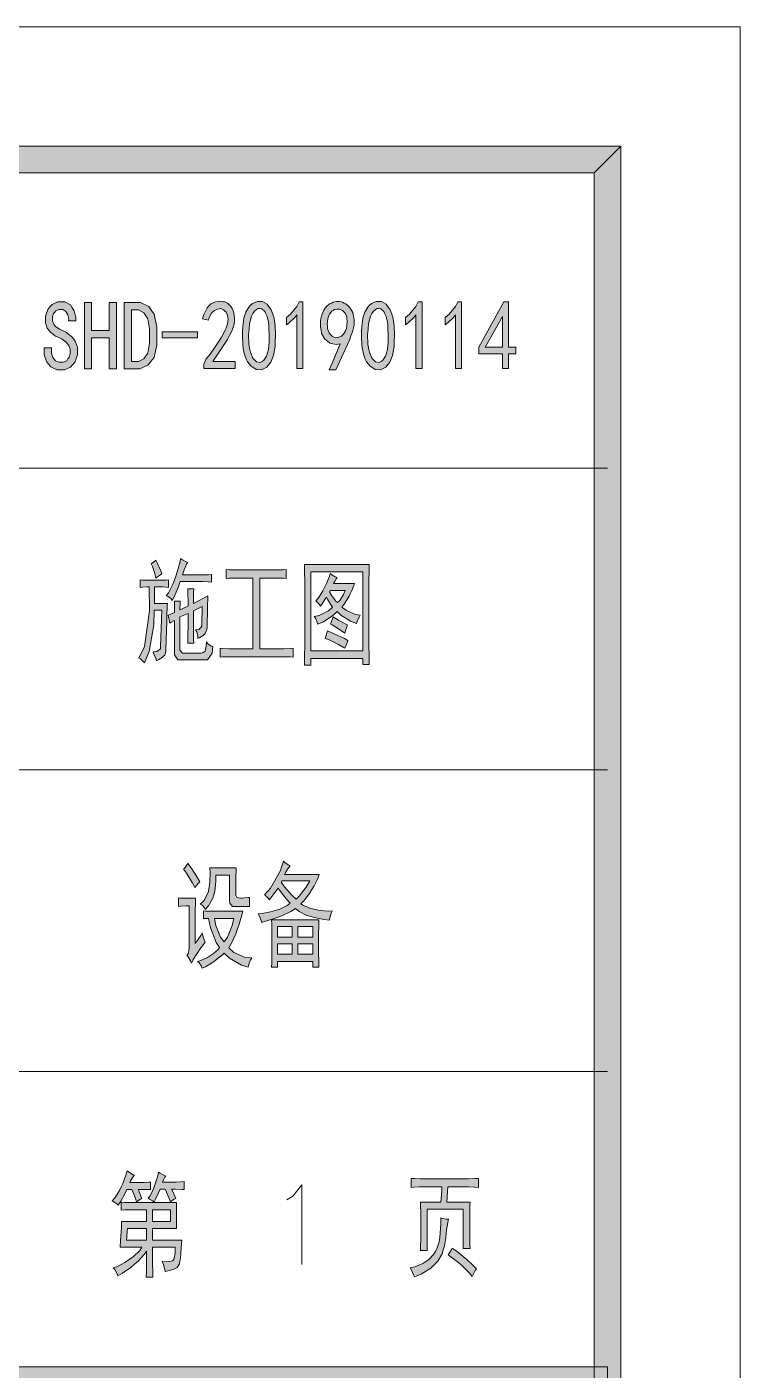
# Model space of a CAD drawing. Header units: millimetres. Extents: x 0 to 207, y 0 to 293.
# Drawn here: x 180.42 to 206.92, y 242.76 to 292.64 of the extents above; entities that cross this region are included whole.
import ezdxf

# ---------------------------------------------------------------- set-up
doc = ezdxf.new("R2010")
doc.units = ezdxf.units.MM

msp = doc.modelspace()

# ---------------------------------------------------------------- hatches: boundary and pattern name
h = msp.add_hatch(color=0)
h.dxf.hatch_style = 2
h.paths.add_polyline_path([(202.483861, 288.208861), (201.499611, 287.224611), (25.124833, 287.224611), (24.140583, 288.208861)])
h = msp.add_hatch(color=0)
h.dxf.hatch_style = 2
h.paths.add_polyline_path([(202.483861, 4.434417), (201.499611, 5.418667), (201.499611, 287.224611), (202.483861, 288.208861)])
h = msp.add_hatch(color=0)
h.dxf.hatch_style = 2
h.paths.add_polyline_path([(182.297917, 280.631194), (182.297917, 280.465389), (182.21325, 280.204333), (182.128583, 280.105556), (182.047444, 280.010306), (181.818139, 279.911528), (181.6735, 279.911528), (181.532389, 279.911528), (181.306611, 280.013833), (181.225472, 280.116139), (181.144333, 280.214917), (181.066722, 280.465389), (181.066722, 280.617083), (181.066722, 280.719389), (181.331306, 280.719389), (181.331306, 280.631194), (181.331306, 280.525361), (181.380694, 280.359556), (181.433611, 280.303111), (181.486528, 280.243139), (181.606472, 280.186694), (181.6735, 280.186694), (181.76875, 280.186694), (181.902806, 280.246667), (181.945139, 280.310167), (181.987472, 280.370139), (182.033333, 280.518306), (182.033333, 280.602972), (182.033333, 280.677056), (181.980417, 280.807583), (181.9275, 280.871083), (181.878111, 280.931056), (181.726417, 281.043944), (181.627639, 281.093333), (181.490056, 281.156833), (181.2925, 281.301472), (181.232528, 281.382611), (181.172556, 281.460222), (181.112583, 281.647194), (181.112583, 281.756556), (181.112583, 281.904722), (181.193722, 282.151667), (181.278389, 282.243389), (181.363056, 282.338639), (181.560611, 282.430361), (181.6735, 282.430361), (181.825194, 282.430361), (182.040389, 282.321), (182.107417, 282.208111), (182.174444, 282.095222), (182.237944, 281.855333), (182.237944, 281.724806), (181.973361, 281.724806), (181.980417, 281.805944), (181.945139, 281.950583), (181.906333, 282.014083), (181.864, 282.077583), (181.751111, 282.144611), (181.6735, 282.144611), (181.606472, 282.144611), (181.497111, 282.095222), (181.454778, 282.049361), (181.415972, 282.0035), (181.377167, 281.8765), (181.377167, 281.798889), (181.377167, 281.731861), (181.408917, 281.6225), (181.440667, 281.576639), (181.472417, 281.52725), (181.634694, 281.417889), (181.76875, 281.350861), (181.892222, 281.287361), (182.089778, 281.132139), (182.160333, 281.043944), (182.227361, 280.952222), (182.297917, 280.747611)])
h = msp.add_hatch(color=0)
h.dxf.hatch_style = 2
h.paths.add_polyline_path([(183.747833, 279.943278), (183.48325, 279.943278), (183.48325, 281.093333), (182.827083, 281.093333), (182.827083, 279.943278), (182.5625, 279.943278), (182.5625, 282.402139), (182.827083, 282.402139), (182.827083, 281.364972), (183.48325, 281.364972), (183.48325, 282.402139), (183.747833, 282.402139)])
h = msp.add_hatch(color=0)
h.paths.add_polyline_path([(185.254194, 281.163889), (185.254194, 280.832278), (185.144833, 280.363083), (185.031944, 280.221972), (184.919056, 280.080861), (184.615667, 279.943278), (184.425167, 279.943278), (184.033583, 279.943278), (184.033583, 282.402139), (184.425167, 282.402139), (184.640361, 282.402139), (184.954333, 282.2575), (185.053111, 282.116389), (185.155417, 281.97175), (185.254194, 281.4955)])
h.paths.add_polyline_path([(184.979028, 281.163889), (184.979028, 281.432), (184.908472, 281.805944), (184.841444, 281.911778), (184.770889, 282.021139), (184.566278, 282.1305), (184.425167, 282.1305), (184.301694, 282.1305), (184.301694, 280.214917), (184.425167, 280.214917), (184.566278, 280.214917), (184.770889, 280.32075), (184.841444, 280.423056), (184.908472, 280.528889), (184.979028, 280.899306)])
h = msp.add_hatch(color=0)
h.dxf.hatch_style = 2
h.paths.add_polyline_path([(186.993389, 280.013833), (187.000444, 280.123194), (187.081583, 280.317222), (187.155667, 280.401889), (187.22975, 280.490083), (187.42025, 280.758194), (187.536667, 280.941639), (187.649556, 281.125083), (187.80125, 281.410833), (187.833, 281.509611), (187.868278, 281.611917), (187.892972, 281.784778), (187.885917, 281.855333), (187.878861, 281.929417), (187.822417, 282.045833), (187.776556, 282.091694), (187.730694, 282.141083), (187.624861, 282.179889), (187.564889, 282.172833), (187.504917, 282.165778), (187.3885, 282.109333), (187.332056, 282.056417), (187.279139, 282.007028), (187.194472, 281.855333), (187.16625, 281.756556), (186.947528, 281.798889), (186.993389, 281.964694), (187.113333, 282.204583), (187.183889, 282.278667), (187.254444, 282.356278), (187.427306, 282.437417), (187.522556, 282.444472), (187.582528, 282.451528), (187.684833, 282.448), (187.730694, 282.437417), (187.776556, 282.426833), (187.871806, 282.377444), (187.921194, 282.338639), (187.970583, 282.299833), (188.051722, 282.179889), (188.083472, 282.09875), (188.111694, 282.021139), (188.136389, 281.830639), (188.129333, 281.71775), (188.11875, 281.608389), (188.030556, 281.340278), (187.949417, 281.185056), (187.868278, 281.033361), (187.557833, 280.546528), (187.328528, 280.214917), (188.157556, 280.214917), (188.157556, 279.957389), (186.993389, 279.957389)])
h = msp.add_hatch(color=0)
h.paths.add_polyline_path([(188.432722, 281.329694), (188.439778, 281.520194), (188.482111, 281.823583), (188.520917, 281.936472), (188.556194, 282.045833), (188.662028, 282.229278), (188.732583, 282.303361), (188.799611, 282.373917), (188.972472, 282.444472), (189.07125, 282.444472), (189.173556, 282.444472), (189.346417, 282.342167), (189.424028, 282.236333), (189.498111, 282.134028), (189.596889, 281.869444), (189.618056, 281.710694), (189.64275, 281.551944), (189.656861, 281.188583), (189.646278, 280.983972), (189.639222, 280.779361), (189.582778, 280.444222), (189.533389, 280.317222), (189.484, 280.186694), (189.335833, 280.006778), (189.237056, 279.957389), (189.141806, 279.904472), (188.94425, 279.915056), (188.849, 279.978556), (188.750222, 280.038528), (188.612639, 280.200806), (188.570306, 280.303111), (188.5315, 280.401889), (188.471528, 280.613556), (188.457417, 280.726444), (188.439778, 280.839333), (188.425667, 281.139194)])
h.paths.add_polyline_path([(188.676139, 281.417889), (188.6585, 281.220333), (188.669083, 280.867556), (188.697306, 280.712333), (188.725528, 280.557111), (188.820778, 280.338389), (188.887806, 280.271361), (188.954833, 280.207861), (189.088889, 280.183167), (189.159444, 280.221972), (189.226472, 280.260778), (189.328778, 280.419528), (189.360528, 280.539472), (189.392278, 280.659417), (189.424028, 280.916944), (189.424028, 281.058056), (189.424028, 281.195639), (189.413444, 281.453167), (189.406389, 281.569583), (189.395806, 281.682472), (189.346417, 281.890611), (189.300556, 281.985861), (189.258222, 282.077583), (189.145333, 282.176361), (189.07125, 282.179889), (189.000694, 282.183417), (188.873694, 282.091694), (188.81725, 281.999972), (188.764333, 281.904722), (188.69025, 281.615444)])
h = msp.add_hatch(color=0)
h.dxf.hatch_style = 2
h.paths.add_polyline_path([(190.447083, 281.943528), (190.373, 281.848278), (190.1825, 281.668361), (190.066083, 281.583694), (190.066083, 281.855333), (190.210722, 281.978806), (190.447083, 282.264556), (190.538806, 282.430361), (190.676389, 282.430361), (190.676389, 279.957389), (190.447083, 279.957389)])
h = msp.add_hatch(color=0)
h.paths.add_polyline_path([(191.646528, 279.911528), (191.77, 280.179639), (191.978139, 280.662944), (192.059278, 280.878139), (191.914639, 280.849917), (191.67475, 280.895778), (191.583028, 280.969861), (191.487778, 281.047472), (191.371361, 281.252083), (191.350194, 281.382611), (191.332556, 281.509611), (191.332556, 281.745972), (191.35725, 281.848278), (191.378417, 281.954111), (191.4525, 282.126972), (191.501889, 282.194), (191.551278, 282.261028), (191.667694, 282.359806), (191.73825, 282.388028), (191.805278, 282.41625), (191.92875, 282.444472), (191.985194, 282.444472), (192.038111, 282.444472), (192.151, 282.41625), (192.207444, 282.388028), (192.267417, 282.359806), (192.369722, 282.271611), (192.415583, 282.215167), (192.461444, 282.158722), (192.524944, 282.038778), (192.542583, 281.978806), (192.560222, 281.915306), (192.577861, 281.760083), (192.577861, 281.661306), (192.577861, 281.566056), (192.521417, 281.315583), (192.461444, 281.163889), (192.405, 281.012194), (192.122778, 280.387778), (191.897, 279.911528)])
h.paths.add_polyline_path([(191.583028, 281.523722), (191.590083, 281.432), (191.653583, 281.276778), (191.7065, 281.216806), (191.762944, 281.153306), (191.879361, 281.100389), (191.942861, 281.107444), (192.006361, 281.1145), (192.108667, 281.156833), (192.143944, 281.192111), (192.18275, 281.230917), (192.253306, 281.350861), (192.288583, 281.439056), (192.313278, 281.544889), (192.323861, 281.728333), (192.313278, 281.805944), (192.302694, 281.880028), (192.239194, 282.007028), (192.193333, 282.056417), (192.143944, 282.109333), (192.034583, 282.158722), (191.978139, 282.158722), (191.942861, 282.165778), (191.854667, 282.144611), (191.80175, 282.116389), (191.745306, 282.084639), (191.660639, 281.97175), (191.628889, 281.883556), (191.597139, 281.798889), (191.572444, 281.618972)])
h = msp.add_hatch(color=0)
h.paths.add_polyline_path([(192.853028, 281.329694), (192.860083, 281.520194), (192.902417, 281.823583), (192.941222, 281.936472), (192.9765, 282.045833), (193.082333, 282.229278), (193.152889, 282.303361), (193.223444, 282.373917), (193.392778, 282.444472), (193.491556, 282.444472), (193.593861, 282.444472), (193.77025, 282.342167), (193.844333, 282.236333), (193.918417, 282.134028), (194.017194, 281.869444), (194.038361, 281.710694), (194.063056, 281.551944), (194.077167, 281.188583), (194.066583, 280.983972), (194.059528, 280.779361), (194.003083, 280.444222), (193.953694, 280.317222), (193.904306, 280.186694), (193.756139, 280.006778), (193.660889, 279.957389), (193.562111, 279.904472), (193.364556, 279.915056), (193.269306, 279.978556), (193.170528, 280.038528), (193.032944, 280.200806), (192.990611, 280.303111), (192.951806, 280.401889), (192.895361, 280.613556), (192.877722, 280.726444), (192.860083, 280.839333), (192.8495, 281.139194)])
h.paths.add_polyline_path([(193.096444, 281.417889), (193.078806, 281.220333), (193.089389, 280.867556), (193.117611, 280.712333), (193.145833, 280.557111), (193.241083, 280.338389), (193.308111, 280.271361), (193.375139, 280.207861), (193.509194, 280.183167), (193.57975, 280.221972), (193.646778, 280.260778), (193.749083, 280.419528), (193.780833, 280.539472), (193.812583, 280.659417), (193.844333, 280.916944), (193.844333, 281.058056), (193.844333, 281.195639), (193.83375, 281.453167), (193.826694, 281.569583), (193.816111, 281.682472), (193.766722, 281.890611), (193.724389, 281.985861), (193.678528, 282.077583), (193.565639, 282.176361), (193.491556, 282.179889), (193.421, 282.183417), (193.294, 282.091694), (193.237556, 281.999972), (193.184639, 281.904722), (193.114083, 281.615444)])
h = msp.add_hatch(color=0)
h.dxf.hatch_style = 2
h.paths.add_polyline_path([(194.867389, 281.943528), (194.793306, 281.848278), (194.602806, 281.668361), (194.489917, 281.583694), (194.489917, 281.855333), (194.631028, 281.978806), (194.867389, 282.264556), (194.959111, 282.430361), (195.100222, 282.430361), (195.100222, 279.957389), (194.867389, 279.957389)])
h = msp.add_hatch(color=0)
h.dxf.hatch_style = 2
h.paths.add_polyline_path([(196.342, 281.943528), (196.267917, 281.848278), (196.077417, 281.668361), (195.961, 281.583694), (195.961, 281.855333), (196.105639, 281.978806), (196.342, 282.264556), (196.433722, 282.430361), (196.571306, 282.430361), (196.571306, 279.957389), (196.342, 279.957389)])
h = msp.add_hatch(color=0)
h.paths.add_polyline_path([(198.091778, 280.504194), (197.206306, 280.504194), (197.206306, 280.747611), (198.137639, 282.430361), (198.3105, 282.430361), (198.3105, 280.747611), (198.585667, 280.747611), (198.585667, 280.504194), (198.3105, 280.504194), (198.3105, 279.957389), (198.091778, 279.957389)])
h.paths.add_polyline_path([(198.091778, 280.747611), (198.091778, 281.883556), (197.446194, 280.747611)])
h = msp.add_hatch(color=0)
h.dxf.hatch_style = 2
h.paths.add_polyline_path([(186.7535, 281.093333), (185.441167, 281.093333), (185.441167, 281.322639), (186.7535, 281.322639)])
h = msp.add_hatch(color=0)
h.dxf.hatch_style = 2
h.paths.add_polyline_path([(186.397194, 272.757194), (186.361917, 272.714861), (186.263139, 272.482028), (186.199639, 272.291528), (186.852278, 272.291528), (186.954583, 272.291528), (187.169778, 272.298583), (187.282667, 272.309167), (187.282667, 272.026944), (187.169778, 272.034), (186.954583, 272.041056), (186.852278, 272.041056), (186.1185, 272.041056), (186.044417, 271.825861), (185.892722, 271.476611), (185.818639, 271.346083), (185.776306, 271.402528), (185.666944, 271.487194), (185.596389, 271.511889), (185.688111, 271.628306), (185.860972, 271.974028), (185.938583, 272.206861), (186.016194, 272.439694), (186.114972, 272.788944), (186.132611, 272.905361), (186.206694, 272.855972), (186.34075, 272.781889)])
h = msp.add_hatch(color=0)
h.dxf.hatch_style = 2
h.paths.add_polyline_path([(185.211861, 272.838333), (185.275361, 272.714861), (185.38825, 272.464389), (185.434111, 272.340917), (185.381194, 272.298583), (185.271833, 272.217444), (185.211861, 272.175111), (185.173056, 272.340917), (185.084861, 272.6055), (185.039, 272.704278), (185.084861, 272.739556), (185.173056, 272.806583)])
h = msp.add_hatch(color=0)
h.dxf.hatch_style = 2
h.paths.add_polyline_path([(189.5475, 272.474972), (189.688611, 272.474972), (189.942611, 272.482028), (190.059028, 272.489083), (190.059028, 272.157472), (189.942611, 272.168056), (189.688611, 272.175111), (189.5475, 272.175111), (189.07125, 272.175111), (189.07125, 269.550444), (189.826194, 269.550444), (189.96025, 269.550444), (190.203667, 269.561028), (190.316556, 269.568083), (190.316556, 269.236472), (190.203667, 269.243528), (189.967306, 269.250583), (189.840306, 269.250583), (188.037611, 269.250583), (187.910611, 269.250583), (187.688361, 269.243528), (187.596639, 269.236472), (187.596639, 269.568083), (187.695417, 269.561028), (187.921194, 269.550444), (188.048194, 269.550444), (188.81725, 269.550444), (188.81725, 272.175111), (188.351583, 272.175111), (188.199889, 272.175111), (187.938833, 272.168056), (187.829472, 272.157472), (187.829472, 272.489083), (187.938833, 272.482028), (188.199889, 272.474972), (188.351583, 272.474972)])
h = msp.add_hatch(color=0)
h.paths.add_polyline_path([(193.138778, 272.672528), (193.13525, 272.464389), (193.128194, 272.009306), (193.128194, 271.758833), (193.128194, 269.984361), (193.128194, 269.726833), (193.13525, 269.218833), (193.138778, 268.968361), (192.905944, 268.968361), (192.905944, 269.187083), (190.965667, 269.187083), (190.965667, 268.936611), (190.732833, 268.936611), (190.739889, 269.194139), (190.746944, 269.726833), (190.746944, 269.998472), (190.746944, 271.758833), (190.746944, 271.998722), (190.739889, 272.457333), (190.732833, 272.672528)])
h.paths.add_polyline_path([(192.905944, 269.469306), (192.905944, 272.407944), (190.965667, 272.407944), (190.965667, 269.469306)])
h = msp.add_hatch(color=0)
h.dxf.hatch_style = 2
h.paths.add_polyline_path([(185.688111, 271.825861), (185.614028, 271.832917), (185.462333, 271.8435), (185.38825, 271.8435), (185.166, 271.8435), (185.166, 271.229667), (185.64225, 271.229667), (185.638722, 271.127361), (185.624611, 270.79575), (185.621083, 270.562917), (185.585806, 269.532806), (185.585806, 269.444611), (185.539944, 269.310556), (185.490556, 269.268222), (185.444694, 269.225889), (185.317694, 269.14475), (185.236556, 269.102417), (185.218917, 269.162389), (185.155417, 269.328194), (185.109556, 269.434028), (185.247139, 269.451667), (185.38825, 269.550444), (185.38825, 269.635111), (185.434111, 270.979194), (185.155417, 270.979194), (185.137778, 270.432389), (184.957861, 269.451667), (184.795583, 269.021278), (184.746194, 269.077722), (184.643889, 269.169444), (184.583917, 269.201194), (184.788528, 269.635111), (184.979028, 270.9545), (184.968444, 271.8435), (184.876722, 271.8435), (184.707389, 271.832917), (184.633306, 271.825861), (184.633306, 272.108083), (184.725028, 272.101028), (184.986083, 272.090444), (185.155417, 272.090444), (185.328278, 272.090444), (185.596389, 272.101028), (185.688111, 272.108083)])
h = msp.add_hatch(color=0)
h.paths.add_polyline_path([(191.942861, 272.19275), (191.907583, 272.139833), (191.844083, 272.034), (191.815861, 271.974028), (192.591972, 271.974028), (192.570806, 271.899944), (192.493194, 271.7165), (192.443806, 271.610667), (192.390889, 271.501306), (192.228611, 271.243778), (192.115722, 271.095611), (192.292111, 270.972139), (192.634306, 270.820444), (192.803639, 270.79575), (192.761306, 270.721667), (192.69075, 270.562917), (192.662528, 270.481778), (192.447333, 270.5735), (192.0875, 270.79575), (191.942861, 270.929806), (191.773528, 270.771056), (191.413694, 270.538222), (191.223194, 270.464139), (191.205556, 270.538222), (191.142056, 270.679333), (191.092667, 270.746361), (191.279639, 270.788694), (191.621833, 270.961556), (191.780583, 271.095611), (191.699444, 271.204972), (191.583028, 271.384889), (191.54775, 271.458972), (191.494833, 271.377833), (191.385472, 271.212028), (191.3255, 271.127361), (191.286694, 271.194389), (191.1985, 271.293167), (191.152639, 271.328444), (191.251417, 271.444861), (191.42075, 271.705917), (191.487778, 271.850556), (191.558333, 271.995194), (191.657111, 272.242139), (191.685333, 272.340917), (191.745306, 272.298583), (191.872306, 272.2245)])
h.paths.add_polyline_path([(191.664167, 271.660056), (191.752361, 271.518944), (191.900528, 271.317861), (191.964028, 271.261417), (192.041639, 271.346083), (192.179222, 271.568333), (192.24625, 271.709444), (191.685333, 271.709444)])
h = msp.add_hatch(color=0)
h.dxf.hatch_style = 2
h.paths.add_polyline_path([(185.910361, 270.894528), (185.910361, 270.98625), (185.903306, 271.194389), (185.899778, 271.310806), (186.1185, 271.310806), (186.114972, 271.204972), (186.107917, 271.046222), (186.107917, 270.996833), (186.411306, 271.127361), (186.411306, 271.286111), (186.40425, 271.610667), (186.397194, 271.776472), (186.619444, 271.776472), (186.612389, 271.628306), (186.608861, 271.353139), (186.608861, 271.229667), (187.141556, 271.511889), (187.138028, 271.384889), (187.130972, 271.169694), (187.130972, 271.077972), (187.120389, 270.347722), (187.106278, 270.266583), (187.053361, 270.136056), (187.014556, 270.090194), (186.972222, 270.044333), (186.852278, 269.966722), (186.771139, 269.931444), (186.771139, 270.016111), (186.728806, 270.174861), (186.69, 270.248944), (186.809944, 270.266583), (186.926361, 270.372417), (186.922833, 270.464139), (186.933417, 271.11325), (186.608861, 270.961556), (186.608861, 270.513528), (186.612389, 269.90675), (186.619444, 269.751528), (186.397194, 269.751528), (186.40425, 269.949083), (186.411306, 270.506472), (186.411306, 270.862778), (186.107917, 270.728722), (186.107917, 269.599833), (186.107917, 269.494), (186.206694, 269.384639), (186.305472, 269.384639), (186.841694, 269.384639), (186.891083, 269.384639), (186.97575, 269.409333), (187.0075, 269.434028), (187.03925, 269.458722), (187.085111, 269.642167), (187.095694, 269.800917), (187.148611, 269.726833), (187.265028, 269.642167), (187.328528, 269.635111), (187.300306, 269.384639), (187.130972, 269.137694), (186.989861, 269.137694), (186.143194, 269.137694), (186.026778, 269.137694), (185.910361, 269.317611), (185.910361, 269.501056), (185.910361, 270.598194), (185.868028, 270.580556), (185.783361, 270.531167), (185.7375, 270.495889), (185.666944, 270.79575)])
h = msp.add_hatch(color=0)
h.dxf.hatch_style = 2
h.paths.add_polyline_path([(191.80175, 270.728722), (191.999306, 270.612306), (192.267417, 270.464139), (192.337972, 270.432389), (192.30975, 270.365361), (192.256833, 270.213667), (192.232139, 270.132528), (192.034583, 270.266583), (191.766472, 270.432389), (191.699444, 270.464139), (191.727667, 270.524111), (191.780583, 270.654639)])
h = msp.add_hatch(color=0)
h.dxf.hatch_style = 2
h.paths.add_polyline_path([(191.583028, 270.213667), (191.837028, 270.107833), (192.221556, 269.924389), (192.348556, 269.850306), (192.320333, 269.783278), (192.263889, 269.642167), (192.232139, 269.568083), (191.995778, 269.709194), (191.628889, 269.892639), (191.501889, 269.931444), (191.523056, 269.998472), (191.565389, 270.139583)])
h = msp.add_hatch(color=0)
h.dxf.hatch_style = 2
h.paths.add_polyline_path([(186.397194, 261.577667), (186.488917, 261.468306), (186.714694, 261.129639), (186.84875, 260.896806), (186.802889, 260.854472), (186.711167, 260.745111), (186.665306, 260.678083), (186.566528, 260.872111), (186.354861, 261.210778), (186.2455, 261.358944), (186.280778, 261.394222), (186.354861, 261.500056)])
h = msp.add_hatch(color=0)
h.dxf.hatch_style = 2
h.paths.add_polyline_path([(188.164611, 259.983111), (188.065833, 259.983111), (187.96, 260.099528), (187.952944, 260.215944), (187.952944, 261.14375), (187.441417, 261.14375), (187.441417, 260.910917), (187.406139, 260.547556), (187.367333, 260.4135), (187.328528, 260.282972), (187.169778, 260.007806), (187.046306, 259.866694), (187.025139, 259.923139), (186.929889, 260.025444), (186.862861, 260.06425), (187.0075, 260.205361), (187.173306, 260.529917), (187.190944, 260.713361), (187.212111, 260.896806), (187.226222, 261.246056), (187.222694, 261.411861), (188.196361, 261.411861), (188.192833, 261.309556), (188.185778, 261.062611), (188.185778, 260.910917), (188.185778, 260.462889), (188.185778, 260.395861), (188.217528, 260.31825), (188.249278, 260.307667), (188.281028, 260.293556), (188.37275, 260.2865), (188.429194, 260.290028), (188.489167, 260.293556), (188.623222, 260.307667), (188.697306, 260.314722), (188.686722, 260.230056), (188.686722, 260.06425), (188.697306, 259.983111)])
h = msp.add_hatch(color=0)
h.paths.add_polyline_path([(189.138278, 259.383389), (189.127694, 259.461), (189.064194, 259.616222), (189.011278, 259.700889), (189.155917, 259.715), (189.473417, 259.782028), (189.646278, 259.831417), (189.815611, 259.884333), (190.094306, 260.014861), (190.196611, 260.099528), (190.062556, 260.25475), (189.843833, 260.536972), (189.755639, 260.663972), (189.685083, 260.565194), (189.522806, 260.346472), (189.431083, 260.230056), (189.378167, 260.297083), (189.286444, 260.388806), (189.244111, 260.4135), (189.469889, 260.663972), (189.826194, 261.284861), (189.953194, 261.658806), (190.009639, 261.609417), (190.133111, 261.528278), (190.196611, 261.493), (190.104889, 261.358944), (190.08725, 261.33425), (190.027278, 261.235472), (189.988472, 261.161389), (191.279639, 261.161389), (191.226722, 261.020278), (191.089139, 260.741583), (191.004472, 260.604), (190.919806, 260.466417), (190.718722, 260.205361), (190.602306, 260.081889), (190.697556, 260.014861), (190.965667, 259.909028), (191.145583, 259.866694), (191.321972, 259.824361), (191.632417, 259.799667), (191.766472, 259.817306), (191.731194, 259.732639), (191.678278, 259.559778), (191.660639, 259.468056), (191.4525, 259.499806), (191.10325, 259.570361), (190.965667, 259.609167), (190.824556, 259.644444), (190.538806, 259.792611), (190.394167, 259.898444), (190.231889, 259.792611), (189.893222, 259.626806), (189.713306, 259.566833), (189.536917, 259.510389), (189.251167, 259.418667)])
h.paths.add_polyline_path([(189.872056, 260.879167), (189.995528, 260.713361), (190.267167, 260.395861), (190.418861, 260.247694), (190.538806, 260.357056), (190.796333, 260.695722), (190.930389, 260.928556), (189.907333, 260.928556)])
h = msp.add_hatch(color=0)
h.dxf.hatch_style = 2
h.paths.add_polyline_path([(186.686472, 260.282972), (186.682944, 260.131278), (186.675889, 259.799667), (186.675889, 259.616222), (186.675889, 258.60375), (186.749972, 258.702528), (186.8805, 258.903611), (186.929889, 259.002389), (186.947528, 258.92125), (187.0075, 258.744861), (187.046306, 258.653139), (186.972222, 258.554361), (186.831111, 258.363861), (186.767611, 258.272139), (186.704111, 258.180417), (186.587694, 257.982861), (186.534778, 257.8735), (186.495972, 257.965222), (186.407778, 258.106333), (186.361917, 258.155722), (186.407778, 258.22275), (186.453639, 258.41325), (186.453639, 258.536722), (186.453639, 259.997222), (186.333694, 259.997222), (186.129083, 259.990167), (186.047944, 259.983111), (186.047944, 260.297083), (186.122028, 260.290028), (186.280778, 260.282972), (186.361917, 260.282972)])
h = msp.add_hatch(color=0)
h.paths.add_polyline_path([(186.979278, 259.817306), (187.071, 259.806722), (187.279139, 259.799667), (187.395556, 259.799667), (188.443306, 259.799667), (188.408028, 259.6515), (188.312778, 259.323417), (188.249278, 259.1435), (188.189306, 258.967111), (188.0235, 258.610806), (187.917667, 258.437944), (188.104639, 258.265083), (188.535028, 258.081639), (188.778444, 258.074583), (188.732583, 257.996972), (188.662028, 257.824111), (188.640861, 257.725333), (188.390389, 257.799417), (187.942361, 258.056944), (187.744806, 258.240389), (187.670722, 258.173361), (187.487278, 258.028722), (187.384972, 257.947583), (187.279139, 257.869972), (187.053361, 257.739444), (186.929889, 257.690056), (186.908722, 257.757083), (186.820528, 257.880556), (186.757028, 257.940528), (186.884028, 257.972278), (187.127444, 258.081639), (187.240333, 258.155722), (187.353222, 258.229806), (187.522556, 258.3815), (187.582528, 258.455583), (187.455528, 258.646083), (187.243861, 259.185833), (187.162722, 259.535083), (186.979278, 259.535083)])
h.paths.add_polyline_path([(187.755389, 258.670778), (187.871806, 258.836583), (188.051722, 259.266972), (188.115222, 259.535083), (187.395556, 259.535083), (187.437889, 259.277556), (187.617806, 258.843639)])
h = msp.add_hatch(color=0)
h.paths.add_polyline_path([(191.265528, 259.485694), (191.262, 259.334), (191.254944, 258.896556), (191.254944, 258.60375), (191.254944, 258.321528), (191.262, 257.880556), (191.265528, 257.725333), (191.046806, 257.725333), (191.046806, 257.940528), (189.730944, 257.940528), (189.730944, 257.725333), (189.512222, 257.725333), (189.51575, 257.880556), (189.522806, 258.321528), (189.522806, 258.60375), (189.522806, 258.896556), (189.51575, 259.334), (189.512222, 259.485694)])
h.paths.add_polyline_path([(191.046806, 258.836583), (191.046806, 259.235222), (190.489417, 259.235222), (190.489417, 258.836583)])
h.paths.add_polyline_path([(190.27775, 258.836583), (190.27775, 259.235222), (189.730944, 259.235222), (189.730944, 258.836583)])
h.paths.add_polyline_path([(191.046806, 258.205111), (191.046806, 258.586111), (190.489417, 258.586111), (190.489417, 258.205111)])
h.paths.add_polyline_path([(190.27775, 258.205111), (190.27775, 258.586111), (189.730944, 258.586111), (189.730944, 258.205111)])
h = msp.add_hatch(color=0)
h.dxf.hatch_style = 2
h.paths.add_polyline_path([(184.425167, 249.995972), (184.361667, 249.921889), (184.269944, 249.787833), (184.241722, 249.731389), (184.636833, 249.731389), (184.756778, 249.731389), (184.950806, 249.738444), (185.017833, 249.7455), (185.017833, 249.463278), (184.555694, 249.463278), (184.590972, 249.389194), (184.658, 249.223389), (184.693278, 249.131667), (184.640361, 249.106972), (184.541583, 249.050528), (184.495722, 249.01525), (184.460444, 249.131667), (184.375778, 249.357444), (184.322861, 249.463278), (184.135889, 249.463278), (184.072389, 249.33275), (183.910111, 249.039944), (183.811333, 248.884722), (183.758417, 248.934111), (183.649056, 249.01525), (183.589083, 249.050528), (183.694917, 249.174), (183.86425, 249.431528), (183.92775, 249.565583), (183.99125, 249.696111), (184.100611, 249.995972), (184.146472, 250.161778), (184.234667, 250.09475), (184.375778, 250.013611)])
h = msp.add_hatch(color=0)
h.dxf.hatch_style = 2
h.paths.add_polyline_path([(185.148361, 249.01525), (185.088389, 249.050528), (184.979028, 249.114028), (184.926111, 249.149306), (184.986083, 249.223389), (185.095444, 249.435056), (185.148361, 249.572639), (185.201278, 249.710222), (185.282417, 249.978333), (185.310639, 250.112389), (185.374139, 250.070056), (185.508194, 249.995972), (185.57875, 249.964222), (185.547, 249.928944), (185.490556, 249.823111), (185.462333, 249.7455), (185.913889, 249.7455), (185.956222, 249.7455), (186.129083, 249.756083), (186.263139, 249.763139), (186.263139, 249.463278), (186.174944, 249.473861), (185.942111, 249.480917), (185.797472, 249.480917), (185.839806, 249.399778), (185.920944, 249.223389), (185.95975, 249.131667), (185.89625, 249.106972), (185.793944, 249.050528), (185.751611, 249.01525), (185.712806, 249.131667), (185.614028, 249.3645), (185.554056, 249.480917), (185.367083, 249.480917), (185.314167, 249.346861), (185.204806, 249.114028)])
h = msp.add_hatch(color=0)
h.dxf.hatch_style = 2
h.paths.add_polyline_path([(196.737111, 249.861917), (196.828833, 249.861917), (197.061667, 249.8725), (197.202778, 249.879556), (197.202778, 249.547944), (197.061667, 249.555), (196.828833, 249.565583), (196.737111, 249.565583), (196.063306, 249.565583), (196.017444, 249.001139), (196.888806, 249.001139), (196.88175, 248.874139), (196.878222, 248.627194), (196.878222, 248.500194), (196.878222, 247.819333), (196.878222, 247.688806), (196.88175, 247.413639), (196.888806, 247.272528), (196.631278, 247.272528), (196.631278, 248.733028), (195.29425, 248.733028), (195.29425, 247.2055), (195.04025, 247.2055), (195.047306, 247.357194), (195.050833, 247.639417), (195.050833, 247.769944), (195.050833, 248.468444), (195.050833, 248.609556), (195.047306, 248.874139), (195.04025, 249.001139), (195.795194, 249.001139), (195.805778, 249.131667), (195.830472, 249.413889), (195.841056, 249.565583), (195.121389, 249.565583), (195.012028, 249.565583), (194.800361, 249.555), (194.701583, 249.547944), (194.701583, 249.879556), (194.832111, 249.8725), (195.04025, 249.861917), (195.121389, 249.861917)])
h = msp.add_hatch(color=0)
h.paths.add_polyline_path([(185.554056, 246.425861), (185.547, 246.499944), (185.497611, 246.683389), (185.448222, 246.79275), (185.599917, 246.782167), (185.793944, 246.803333), (185.839806, 246.831556), (185.882139, 246.863306), (185.924472, 247.106722), (185.924472, 247.321917), (185.088389, 247.321917), (185.088389, 246.775111), (185.088389, 246.701028), (185.095444, 246.418806), (185.1025, 246.210667), (184.855556, 246.210667), (184.862611, 246.425861), (184.869667, 246.708083), (184.869667, 246.775111), (184.869667, 247.17375), (184.781472, 247.050278), (184.559222, 246.806861), (184.421639, 246.690444), (184.284056, 246.574028), (183.973611, 246.358833), (183.80075, 246.260056), (183.776056, 246.341194), (183.687861, 246.492889), (183.624361, 246.559917), (183.758417, 246.598722), (184.05475, 246.753944), (184.217028, 246.866833), (184.379306, 246.979722), (184.619194, 247.2055), (184.693278, 247.321917), (183.881889, 247.321917), (183.903056, 247.572389), (183.931278, 248.052167), (183.938333, 248.285), (184.869667, 248.285), (184.869667, 248.718917), (184.393417, 248.718917), (184.287583, 248.718917), (184.05475, 248.708333), (183.92775, 248.701278), (183.92775, 249.001139), (184.05475, 248.990556), (184.252306, 248.9835), (184.322861, 248.9835), (185.984444, 248.9835), (185.977389, 248.831806), (185.973861, 248.577806), (185.973861, 248.468444), (185.973861, 248.359083), (185.977389, 248.136833), (185.984444, 248.020417), (185.088389, 248.020417), (185.088389, 247.5865), (186.171417, 247.5865), (186.153778, 247.297222), (186.122028, 246.909167), (186.107917, 246.806861), (186.090278, 246.708083), (186.002083, 246.5705), (185.924472, 246.535222), (185.850389, 246.496417), (185.663417, 246.4435)])
h.paths.add_polyline_path([(184.869667, 247.5865), (184.869667, 248.020417), (184.160583, 248.020417), (184.146472, 247.921639), (184.128833, 247.702917), (184.125306, 247.5865)])
h.paths.add_polyline_path([(185.751611, 248.285), (185.751611, 248.718917), (185.088389, 248.718917), (185.088389, 248.285)])
h = msp.add_hatch(color=0)
h.dxf.hatch_style = 2
h.paths.add_polyline_path([(196.088, 248.369667), (196.05625, 248.242667), (196.013917, 247.971028), (195.999806, 247.819333), (195.985694, 247.671167), (195.92925, 247.374833), (195.890444, 247.230194), (195.848111, 247.085556), (195.682306, 246.810389), (195.558833, 246.683389), (195.431833, 246.552861), (195.064944, 246.327083), (194.818, 246.228306), (194.789778, 246.302389), (194.708639, 246.468194), (194.655722, 246.559917), (194.835639, 246.598722), (195.128444, 246.715139), (195.237806, 246.79275), (195.347167, 246.866833), (195.523556, 247.050278), (195.587056, 247.156111), (195.650556, 247.265472), (195.735222, 247.530056), (195.756389, 247.688806), (195.774028, 247.844028), (195.795194, 248.210917), (195.795194, 248.419056), (195.858694, 248.394361), (196.003333, 248.369667)])
h = msp.add_hatch(color=0)
h.dxf.hatch_style = 2
h.paths.add_polyline_path([(196.225583, 247.290167), (196.331417, 247.216083), (196.539556, 247.053806), (196.645389, 246.965611), (196.747694, 246.877417), (196.987583, 246.658694), (197.121639, 246.524639), (197.079306, 246.457611), (196.998167, 246.3165), (196.959361, 246.242417), (196.853528, 246.369417), (196.655972, 246.574028), (196.56425, 246.658694), (196.469, 246.739833), (196.225583, 246.933861), (196.073889, 247.039694), (196.126806, 247.113778), (196.200889, 247.240778)])
h = msp.add_hatch(color=0)
h.dxf.hatch_style = 2
h.paths.add_polyline_path([(201.9935, 242.883972), (201.9935, 242.390083), (25.124833, 242.390083), (25.124833, 242.883972)])

# ---------------------------------------------------------------- linework, layer by layer
at = {"color": 0, "lineweight": 0}
for points in [[(0, 0), (206.918278, 0), (206.918278, 292.643278), (0, 292.643278)], [(202.483861, 288.208861), (201.499611, 287.224611), (25.124833, 287.224611), (24.140583, 288.208861)], [(202.483861, 4.434417), (201.499611, 5.418667), (201.499611, 287.224611), (202.483861, 288.208861)], [(182.297917, 280.631194), (182.297917, 280.465389), (182.21325, 280.204333), (182.128583, 280.105556), (182.047444, 280.010306), (181.818139, 279.911528), (181.6735, 279.911528), (181.532389, 279.911528), (181.306611, 280.013833), (181.225472, 280.116139), (181.144333, 280.214917), (181.066722, 280.465389), (181.066722, 280.617083), (181.066722, 280.719389), (181.331306, 280.719389), (181.331306, 280.631194), (181.331306, 280.525361), (181.380694, 280.359556), (181.433611, 280.303111), (181.486528, 280.243139), (181.606472, 280.186694), (181.6735, 280.186694), (181.76875, 280.186694), (181.902806, 280.246667), (181.945139, 280.310167), (181.987472, 280.370139), (182.033333, 280.518306), (182.033333, 280.602972), (182.033333, 280.677056), (181.980417, 280.807583), (181.9275, 280.871083), (181.878111, 280.931056), (181.726417, 281.043944), (181.627639, 281.093333), (181.490056, 281.156833), (181.2925, 281.301472), (181.232528, 281.382611), (181.172556, 281.460222), (181.112583, 281.647194), (181.112583, 281.756556), (181.112583, 281.904722), (181.193722, 282.151667), (181.278389, 282.243389), (181.363056, 282.338639), (181.560611, 282.430361), (181.6735, 282.430361), (181.825194, 282.430361), (182.040389, 282.321), (182.107417, 282.208111), (182.174444, 282.095222), (182.237944, 281.855333), (182.237944, 281.724806), (181.973361, 281.724806), (181.980417, 281.805944), (181.945139, 281.950583), (181.906333, 282.014083), (181.864, 282.077583), (181.751111, 282.144611), (181.6735, 282.144611), (181.606472, 282.144611), (181.497111, 282.095222), (181.454778, 282.049361), (181.415972, 282.0035), (181.377167, 281.8765), (181.377167, 281.798889), (181.377167, 281.731861), (181.408917, 281.6225), (181.440667, 281.576639), (181.472417, 281.52725), (181.634694, 281.417889), (181.76875, 281.350861), (181.892222, 281.287361), (182.089778, 281.132139), (182.160333, 281.043944), (182.227361, 280.952222), (182.297917, 280.747611)], [(183.747833, 279.943278), (183.48325, 279.943278), (183.48325, 281.093333), (182.827083, 281.093333), (182.827083, 279.943278), (182.5625, 279.943278), (182.5625, 282.402139), (182.827083, 282.402139), (182.827083, 281.364972), (183.48325, 281.364972), (183.48325, 282.402139), (183.747833, 282.402139)], [(185.254194, 281.163889), (185.254194, 280.832278), (185.144833, 280.363083), (185.031944, 280.221972), (184.919056, 280.080861), (184.615667, 279.943278), (184.425167, 279.943278), (184.033583, 279.943278), (184.033583, 282.402139), (184.425167, 282.402139), (184.640361, 282.402139), (184.954333, 282.2575), (185.053111, 282.116389), (185.155417, 281.97175), (185.254194, 281.4955)], [(186.993389, 280.013833), (187.000444, 280.123194), (187.081583, 280.317222), (187.155667, 280.401889), (187.22975, 280.490083), (187.42025, 280.758194), (187.536667, 280.941639), (187.649556, 281.125083), (187.80125, 281.410833), (187.833, 281.509611), (187.868278, 281.611917), (187.892972, 281.784778), (187.885917, 281.855333), (187.878861, 281.929417), (187.822417, 282.045833), (187.776556, 282.091694), (187.730694, 282.141083), (187.624861, 282.179889), (187.564889, 282.172833), (187.504917, 282.165778), (187.3885, 282.109333), (187.332056, 282.056417), (187.279139, 282.007028), (187.194472, 281.855333), (187.16625, 281.756556), (186.947528, 281.798889), (186.993389, 281.964694), (187.113333, 282.204583), (187.183889, 282.278667), (187.254444, 282.356278), (187.427306, 282.437417), (187.522556, 282.444472), (187.582528, 282.451528), (187.684833, 282.448), (187.730694, 282.437417), (187.776556, 282.426833), (187.871806, 282.377444), (187.921194, 282.338639), (187.970583, 282.299833), (188.051722, 282.179889), (188.083472, 282.09875), (188.111694, 282.021139), (188.136389, 281.830639), (188.129333, 281.71775), (188.11875, 281.608389), (188.030556, 281.340278), (187.949417, 281.185056), (187.868278, 281.033361), (187.557833, 280.546528), (187.328528, 280.214917), (188.157556, 280.214917), (188.157556, 279.957389), (186.993389, 279.957389)], [(188.432722, 281.329694), (188.439778, 281.520194), (188.482111, 281.823583), (188.520917, 281.936472), (188.556194, 282.045833), (188.662028, 282.229278), (188.732583, 282.303361), (188.799611, 282.373917), (188.972472, 282.444472), (189.07125, 282.444472), (189.173556, 282.444472), (189.346417, 282.342167), (189.424028, 282.236333), (189.498111, 282.134028), (189.596889, 281.869444), (189.618056, 281.710694), (189.64275, 281.551944), (189.656861, 281.188583), (189.646278, 280.983972), (189.639222, 280.779361), (189.582778, 280.444222), (189.533389, 280.317222), (189.484, 280.186694), (189.335833, 280.006778), (189.237056, 279.957389), (189.141806, 279.904472), (188.94425, 279.915056), (188.849, 279.978556), (188.750222, 280.038528), (188.612639, 280.200806), (188.570306, 280.303111), (188.5315, 280.401889), (188.471528, 280.613556), (188.457417, 280.726444), (188.439778, 280.839333), (188.425667, 281.139194)], [(190.447083, 281.943528), (190.373, 281.848278), (190.1825, 281.668361), (190.066083, 281.583694), (190.066083, 281.855333), (190.210722, 281.978806), (190.447083, 282.264556), (190.538806, 282.430361), (190.676389, 282.430361), (190.676389, 279.957389), (190.447083, 279.957389)], [(191.646528, 279.911528), (191.77, 280.179639), (191.978139, 280.662944), (192.059278, 280.878139), (191.914639, 280.849917), (191.67475, 280.895778), (191.583028, 280.969861), (191.487778, 281.047472), (191.371361, 281.252083), (191.350194, 281.382611), (191.332556, 281.509611), (191.332556, 281.745972), (191.35725, 281.848278), (191.378417, 281.954111), (191.4525, 282.126972), (191.501889, 282.194), (191.551278, 282.261028), (191.667694, 282.359806), (191.73825, 282.388028), (191.805278, 282.41625), (191.92875, 282.444472), (191.985194, 282.444472), (192.038111, 282.444472), (192.151, 282.41625), (192.207444, 282.388028), (192.267417, 282.359806), (192.369722, 282.271611), (192.415583, 282.215167), (192.461444, 282.158722), (192.524944, 282.038778), (192.542583, 281.978806), (192.560222, 281.915306), (192.577861, 281.760083), (192.577861, 281.661306), (192.577861, 281.566056), (192.521417, 281.315583), (192.461444, 281.163889), (192.405, 281.012194), (192.122778, 280.387778), (191.897, 279.911528)], [(192.853028, 281.329694), (192.860083, 281.520194), (192.902417, 281.823583), (192.941222, 281.936472), (192.9765, 282.045833), (193.082333, 282.229278), (193.152889, 282.303361), (193.223444, 282.373917), (193.392778, 282.444472), (193.491556, 282.444472), (193.593861, 282.444472), (193.77025, 282.342167), (193.844333, 282.236333), (193.918417, 282.134028), (194.017194, 281.869444), (194.038361, 281.710694), (194.063056, 281.551944), (194.077167, 281.188583), (194.066583, 280.983972), (194.059528, 280.779361), (194.003083, 280.444222), (193.953694, 280.317222), (193.904306, 280.186694), (193.756139, 280.006778), (193.660889, 279.957389), (193.562111, 279.904472), (193.364556, 279.915056), (193.269306, 279.978556), (193.170528, 280.038528), (193.032944, 280.200806), (192.990611, 280.303111), (192.951806, 280.401889), (192.895361, 280.613556), (192.877722, 280.726444), (192.860083, 280.839333), (192.8495, 281.139194)], [(194.867389, 281.943528), (194.793306, 281.848278), (194.602806, 281.668361), (194.489917, 281.583694), (194.489917, 281.855333), (194.631028, 281.978806), (194.867389, 282.264556), (194.959111, 282.430361), (195.100222, 282.430361), (195.100222, 279.957389), (194.867389, 279.957389)], [(196.342, 281.943528), (196.267917, 281.848278), (196.077417, 281.668361), (195.961, 281.583694), (195.961, 281.855333), (196.105639, 281.978806), (196.342, 282.264556), (196.433722, 282.430361), (196.571306, 282.430361), (196.571306, 279.957389), (196.342, 279.957389)], [(198.091778, 280.504194), (197.206306, 280.504194), (197.206306, 280.747611), (198.137639, 282.430361), (198.3105, 282.430361), (198.3105, 280.747611), (198.585667, 280.747611), (198.585667, 280.504194), (198.3105, 280.504194), (198.3105, 279.957389), (198.091778, 279.957389)], [(184.979028, 281.163889), (184.979028, 281.432), (184.908472, 281.805944), (184.841444, 281.911778), (184.770889, 282.021139), (184.566278, 282.1305), (184.425167, 282.1305), (184.301694, 282.1305), (184.301694, 280.214917), (184.425167, 280.214917), (184.566278, 280.214917), (184.770889, 280.32075), (184.841444, 280.423056), (184.908472, 280.528889), (184.979028, 280.899306)], [(188.676139, 281.417889), (188.6585, 281.220333), (188.669083, 280.867556), (188.697306, 280.712333), (188.725528, 280.557111), (188.820778, 280.338389), (188.887806, 280.271361), (188.954833, 280.207861), (189.088889, 280.183167), (189.159444, 280.221972), (189.226472, 280.260778), (189.328778, 280.419528), (189.360528, 280.539472), (189.392278, 280.659417), (189.424028, 280.916944), (189.424028, 281.058056), (189.424028, 281.195639), (189.413444, 281.453167), (189.406389, 281.569583), (189.395806, 281.682472), (189.346417, 281.890611), (189.300556, 281.985861), (189.258222, 282.077583), (189.145333, 282.176361), (189.07125, 282.179889), (189.000694, 282.183417), (188.873694, 282.091694), (188.81725, 281.999972), (188.764333, 281.904722), (188.69025, 281.615444)], [(191.583028, 281.523722), (191.590083, 281.432), (191.653583, 281.276778), (191.7065, 281.216806), (191.762944, 281.153306), (191.879361, 281.100389), (191.942861, 281.107444), (192.006361, 281.1145), (192.108667, 281.156833), (192.143944, 281.192111), (192.18275, 281.230917), (192.253306, 281.350861), (192.288583, 281.439056), (192.313278, 281.544889), (192.323861, 281.728333), (192.313278, 281.805944), (192.302694, 281.880028), (192.239194, 282.007028), (192.193333, 282.056417), (192.143944, 282.109333), (192.034583, 282.158722), (191.978139, 282.158722), (191.942861, 282.165778), (191.854667, 282.144611), (191.80175, 282.116389), (191.745306, 282.084639), (191.660639, 281.97175), (191.628889, 281.883556), (191.597139, 281.798889), (191.572444, 281.618972)], [(193.096444, 281.417889), (193.078806, 281.220333), (193.089389, 280.867556), (193.117611, 280.712333), (193.145833, 280.557111), (193.241083, 280.338389), (193.308111, 280.271361), (193.375139, 280.207861), (193.509194, 280.183167), (193.57975, 280.221972), (193.646778, 280.260778), (193.749083, 280.419528), (193.780833, 280.539472), (193.812583, 280.659417), (193.844333, 280.916944), (193.844333, 281.058056), (193.844333, 281.195639), (193.83375, 281.453167), (193.826694, 281.569583), (193.816111, 281.682472), (193.766722, 281.890611), (193.724389, 281.985861), (193.678528, 282.077583), (193.565639, 282.176361), (193.491556, 282.179889), (193.421, 282.183417), (193.294, 282.091694), (193.237556, 281.999972), (193.184639, 281.904722), (193.114083, 281.615444)], [(198.091778, 280.747611), (198.091778, 281.883556), (197.446194, 280.747611)], [(186.7535, 281.093333), (185.441167, 281.093333), (185.441167, 281.322639), (186.7535, 281.322639)], [(186.397194, 272.757194), (186.361917, 272.714861), (186.263139, 272.482028), (186.199639, 272.291528), (186.852278, 272.291528), (186.954583, 272.291528), (187.169778, 272.298583), (187.282667, 272.309167), (187.282667, 272.026944), (187.169778, 272.034), (186.954583, 272.041056), (186.852278, 272.041056), (186.1185, 272.041056), (186.044417, 271.825861), (185.892722, 271.476611), (185.818639, 271.346083), (185.776306, 271.402528), (185.666944, 271.487194), (185.596389, 271.511889), (185.688111, 271.628306), (185.860972, 271.974028), (185.938583, 272.206861), (186.016194, 272.439694), (186.114972, 272.788944), (186.132611, 272.905361), (186.206694, 272.855972), (186.34075, 272.781889)], [(185.211861, 272.838333), (185.275361, 272.714861), (185.38825, 272.464389), (185.434111, 272.340917), (185.381194, 272.298583), (185.271833, 272.217444), (185.211861, 272.175111), (185.173056, 272.340917), (185.084861, 272.6055), (185.039, 272.704278), (185.084861, 272.739556), (185.173056, 272.806583)], [(189.5475, 272.474972), (189.688611, 272.474972), (189.942611, 272.482028), (190.059028, 272.489083), (190.059028, 272.157472), (189.942611, 272.168056), (189.688611, 272.175111), (189.5475, 272.175111), (189.07125, 272.175111), (189.07125, 269.550444), (189.826194, 269.550444), (189.96025, 269.550444), (190.203667, 269.561028), (190.316556, 269.568083), (190.316556, 269.236472), (190.203667, 269.243528), (189.967306, 269.250583), (189.840306, 269.250583), (188.037611, 269.250583), (187.910611, 269.250583), (187.688361, 269.243528), (187.596639, 269.236472), (187.596639, 269.568083), (187.695417, 269.561028), (187.921194, 269.550444), (188.048194, 269.550444), (188.81725, 269.550444), (188.81725, 272.175111), (188.351583, 272.175111), (188.199889, 272.175111), (187.938833, 272.168056), (187.829472, 272.157472), (187.829472, 272.489083), (187.938833, 272.482028), (188.199889, 272.474972), (188.351583, 272.474972)], [(193.138778, 272.672528), (193.13525, 272.464389), (193.128194, 272.009306), (193.128194, 271.758833), (193.128194, 269.984361), (193.128194, 269.726833), (193.13525, 269.218833), (193.138778, 268.968361), (192.905944, 268.968361), (192.905944, 269.187083), (190.965667, 269.187083), (190.965667, 268.936611), (190.732833, 268.936611), (190.739889, 269.194139), (190.746944, 269.726833), (190.746944, 269.998472), (190.746944, 271.758833), (190.746944, 271.998722), (190.739889, 272.457333), (190.732833, 272.672528)], [(192.905944, 269.469306), (192.905944, 272.407944), (190.965667, 272.407944), (190.965667, 269.469306)], [(185.688111, 271.825861), (185.614028, 271.832917), (185.462333, 271.8435), (185.38825, 271.8435), (185.166, 271.8435), (185.166, 271.229667), (185.64225, 271.229667), (185.638722, 271.127361), (185.624611, 270.79575), (185.621083, 270.562917), (185.585806, 269.532806), (185.585806, 269.444611), (185.539944, 269.310556), (185.490556, 269.268222), (185.444694, 269.225889), (185.317694, 269.14475), (185.236556, 269.102417), (185.218917, 269.162389), (185.155417, 269.328194), (185.109556, 269.434028), (185.247139, 269.451667), (185.38825, 269.550444), (185.38825, 269.635111), (185.434111, 270.979194), (185.155417, 270.979194), (185.137778, 270.432389), (184.957861, 269.451667), (184.795583, 269.021278), (184.746194, 269.077722), (184.643889, 269.169444), (184.583917, 269.201194), (184.788528, 269.635111), (184.979028, 270.9545), (184.968444, 271.8435), (184.876722, 271.8435), (184.707389, 271.832917), (184.633306, 271.825861), (184.633306, 272.108083), (184.725028, 272.101028), (184.986083, 272.090444), (185.155417, 272.090444), (185.328278, 272.090444), (185.596389, 272.101028), (185.688111, 272.108083)], [(191.942861, 272.19275), (191.907583, 272.139833), (191.844083, 272.034), (191.815861, 271.974028), (192.591972, 271.974028), (192.570806, 271.899944), (192.493194, 271.7165), (192.443806, 271.610667), (192.390889, 271.501306), (192.228611, 271.243778), (192.115722, 271.095611), (192.292111, 270.972139), (192.634306, 270.820444), (192.803639, 270.79575), (192.761306, 270.721667), (192.69075, 270.562917), (192.662528, 270.481778), (192.447333, 270.5735), (192.0875, 270.79575), (191.942861, 270.929806), (191.773528, 270.771056), (191.413694, 270.538222), (191.223194, 270.464139), (191.205556, 270.538222), (191.142056, 270.679333), (191.092667, 270.746361), (191.279639, 270.788694), (191.621833, 270.961556), (191.780583, 271.095611), (191.699444, 271.204972), (191.583028, 271.384889), (191.54775, 271.458972), (191.494833, 271.377833), (191.385472, 271.212028), (191.3255, 271.127361), (191.286694, 271.194389), (191.1985, 271.293167), (191.152639, 271.328444), (191.251417, 271.444861), (191.42075, 271.705917), (191.487778, 271.850556), (191.558333, 271.995194), (191.657111, 272.242139), (191.685333, 272.340917), (191.745306, 272.298583), (191.872306, 272.2245)], [(185.910361, 270.894528), (185.910361, 270.98625), (185.903306, 271.194389), (185.899778, 271.310806), (186.1185, 271.310806), (186.114972, 271.204972), (186.107917, 271.046222), (186.107917, 270.996833), (186.411306, 271.127361), (186.411306, 271.286111), (186.40425, 271.610667), (186.397194, 271.776472), (186.619444, 271.776472), (186.612389, 271.628306), (186.608861, 271.353139), (186.608861, 271.229667), (187.141556, 271.511889), (187.138028, 271.384889), (187.130972, 271.169694), (187.130972, 271.077972), (187.120389, 270.347722), (187.106278, 270.266583), (187.053361, 270.136056), (187.014556, 270.090194), (186.972222, 270.044333), (186.852278, 269.966722), (186.771139, 269.931444), (186.771139, 270.016111), (186.728806, 270.174861), (186.69, 270.248944), (186.809944, 270.266583), (186.926361, 270.372417), (186.922833, 270.464139), (186.933417, 271.11325), (186.608861, 270.961556), (186.608861, 270.513528), (186.612389, 269.90675), (186.619444, 269.751528), (186.397194, 269.751528), (186.40425, 269.949083), (186.411306, 270.506472), (186.411306, 270.862778), (186.107917, 270.728722), (186.107917, 269.599833), (186.107917, 269.494), (186.206694, 269.384639), (186.305472, 269.384639), (186.841694, 269.384639), (186.891083, 269.384639), (186.97575, 269.409333), (187.0075, 269.434028), (187.03925, 269.458722), (187.085111, 269.642167), (187.095694, 269.800917), (187.148611, 269.726833), (187.265028, 269.642167), (187.328528, 269.635111), (187.300306, 269.384639), (187.130972, 269.137694), (186.989861, 269.137694), (186.143194, 269.137694), (186.026778, 269.137694), (185.910361, 269.317611), (185.910361, 269.501056), (185.910361, 270.598194), (185.868028, 270.580556), (185.783361, 270.531167), (185.7375, 270.495889), (185.666944, 270.79575)], [(191.664167, 271.660056), (191.752361, 271.518944), (191.900528, 271.317861), (191.964028, 271.261417), (192.041639, 271.346083), (192.179222, 271.568333), (192.24625, 271.709444), (191.685333, 271.709444)], [(191.80175, 270.728722), (191.999306, 270.612306), (192.267417, 270.464139), (192.337972, 270.432389), (192.30975, 270.365361), (192.256833, 270.213667), (192.232139, 270.132528), (192.034583, 270.266583), (191.766472, 270.432389), (191.699444, 270.464139), (191.727667, 270.524111), (191.780583, 270.654639)], [(191.583028, 270.213667), (191.837028, 270.107833), (192.221556, 269.924389), (192.348556, 269.850306), (192.320333, 269.783278), (192.263889, 269.642167), (192.232139, 269.568083), (191.995778, 269.709194), (191.628889, 269.892639), (191.501889, 269.931444), (191.523056, 269.998472), (191.565389, 270.139583)], [(186.397194, 261.577667), (186.488917, 261.468306), (186.714694, 261.129639), (186.84875, 260.896806), (186.802889, 260.854472), (186.711167, 260.745111), (186.665306, 260.678083), (186.566528, 260.872111), (186.354861, 261.210778), (186.2455, 261.358944), (186.280778, 261.394222), (186.354861, 261.500056)], [(188.164611, 259.983111), (188.065833, 259.983111), (187.96, 260.099528), (187.952944, 260.215944), (187.952944, 261.14375), (187.441417, 261.14375), (187.441417, 260.910917), (187.406139, 260.547556), (187.367333, 260.4135), (187.328528, 260.282972), (187.169778, 260.007806), (187.046306, 259.866694), (187.025139, 259.923139), (186.929889, 260.025444), (186.862861, 260.06425), (187.0075, 260.205361), (187.173306, 260.529917), (187.190944, 260.713361), (187.212111, 260.896806), (187.226222, 261.246056), (187.222694, 261.411861), (188.196361, 261.411861), (188.192833, 261.309556), (188.185778, 261.062611), (188.185778, 260.910917), (188.185778, 260.462889), (188.185778, 260.395861), (188.217528, 260.31825), (188.249278, 260.307667), (188.281028, 260.293556), (188.37275, 260.2865), (188.429194, 260.290028), (188.489167, 260.293556), (188.623222, 260.307667), (188.697306, 260.314722), (188.686722, 260.230056), (188.686722, 260.06425), (188.697306, 259.983111)], [(189.138278, 259.383389), (189.127694, 259.461), (189.064194, 259.616222), (189.011278, 259.700889), (189.155917, 259.715), (189.473417, 259.782028), (189.646278, 259.831417), (189.815611, 259.884333), (190.094306, 260.014861), (190.196611, 260.099528), (190.062556, 260.25475), (189.843833, 260.536972), (189.755639, 260.663972), (189.685083, 260.565194), (189.522806, 260.346472), (189.431083, 260.230056), (189.378167, 260.297083), (189.286444, 260.388806), (189.244111, 260.4135), (189.469889, 260.663972), (189.826194, 261.284861), (189.953194, 261.658806), (190.009639, 261.609417), (190.133111, 261.528278), (190.196611, 261.493), (190.104889, 261.358944), (190.08725, 261.33425), (190.027278, 261.235472), (189.988472, 261.161389), (191.279639, 261.161389), (191.226722, 261.020278), (191.089139, 260.741583), (191.004472, 260.604), (190.919806, 260.466417), (190.718722, 260.205361), (190.602306, 260.081889), (190.697556, 260.014861), (190.965667, 259.909028), (191.145583, 259.866694), (191.321972, 259.824361), (191.632417, 259.799667), (191.766472, 259.817306), (191.731194, 259.732639), (191.678278, 259.559778), (191.660639, 259.468056), (191.4525, 259.499806), (191.10325, 259.570361), (190.965667, 259.609167), (190.824556, 259.644444), (190.538806, 259.792611), (190.394167, 259.898444), (190.231889, 259.792611), (189.893222, 259.626806), (189.713306, 259.566833), (189.536917, 259.510389), (189.251167, 259.418667)], [(189.872056, 260.879167), (189.995528, 260.713361), (190.267167, 260.395861), (190.418861, 260.247694), (190.538806, 260.357056), (190.796333, 260.695722), (190.930389, 260.928556), (189.907333, 260.928556)], [(186.686472, 260.282972), (186.682944, 260.131278), (186.675889, 259.799667), (186.675889, 259.616222), (186.675889, 258.60375), (186.749972, 258.702528), (186.8805, 258.903611), (186.929889, 259.002389), (186.947528, 258.92125), (187.0075, 258.744861), (187.046306, 258.653139), (186.972222, 258.554361), (186.831111, 258.363861), (186.767611, 258.272139), (186.704111, 258.180417), (186.587694, 257.982861), (186.534778, 257.8735), (186.495972, 257.965222), (186.407778, 258.106333), (186.361917, 258.155722), (186.407778, 258.22275), (186.453639, 258.41325), (186.453639, 258.536722), (186.453639, 259.997222), (186.333694, 259.997222), (186.129083, 259.990167), (186.047944, 259.983111), (186.047944, 260.297083), (186.122028, 260.290028), (186.280778, 260.282972), (186.361917, 260.282972)], [(186.979278, 259.817306), (187.071, 259.806722), (187.279139, 259.799667), (187.395556, 259.799667), (188.443306, 259.799667), (188.408028, 259.6515), (188.312778, 259.323417), (188.249278, 259.1435), (188.189306, 258.967111), (188.0235, 258.610806), (187.917667, 258.437944), (188.104639, 258.265083), (188.535028, 258.081639), (188.778444, 258.074583), (188.732583, 257.996972), (188.662028, 257.824111), (188.640861, 257.725333), (188.390389, 257.799417), (187.942361, 258.056944), (187.744806, 258.240389), (187.670722, 258.173361), (187.487278, 258.028722), (187.384972, 257.947583), (187.279139, 257.869972), (187.053361, 257.739444), (186.929889, 257.690056), (186.908722, 257.757083), (186.820528, 257.880556), (186.757028, 257.940528), (186.884028, 257.972278), (187.127444, 258.081639), (187.240333, 258.155722), (187.353222, 258.229806), (187.522556, 258.3815), (187.582528, 258.455583), (187.455528, 258.646083), (187.243861, 259.185833), (187.162722, 259.535083), (186.979278, 259.535083)], [(187.755389, 258.670778), (187.871806, 258.836583), (188.051722, 259.266972), (188.115222, 259.535083), (187.395556, 259.535083), (187.437889, 259.277556), (187.617806, 258.843639)], [(191.265528, 259.485694), (191.262, 259.334), (191.254944, 258.896556), (191.254944, 258.60375), (191.254944, 258.321528), (191.262, 257.880556), (191.265528, 257.725333), (191.046806, 257.725333), (191.046806, 257.940528), (189.730944, 257.940528), (189.730944, 257.725333), (189.512222, 257.725333), (189.51575, 257.880556), (189.522806, 258.321528), (189.522806, 258.60375), (189.522806, 258.896556), (189.51575, 259.334), (189.512222, 259.485694)], [(190.27775, 258.836583), (190.27775, 259.235222), (189.730944, 259.235222), (189.730944, 258.836583)], [(191.046806, 258.836583), (191.046806, 259.235222), (190.489417, 259.235222), (190.489417, 258.836583)], [(190.27775, 258.205111), (190.27775, 258.586111), (189.730944, 258.586111), (189.730944, 258.205111)], [(191.046806, 258.205111), (191.046806, 258.586111), (190.489417, 258.586111), (190.489417, 258.205111)], [(184.425167, 249.995972), (184.361667, 249.921889), (184.269944, 249.787833), (184.241722, 249.731389), (184.636833, 249.731389), (184.756778, 249.731389), (184.950806, 249.738444), (185.017833, 249.7455), (185.017833, 249.463278), (184.555694, 249.463278), (184.590972, 249.389194), (184.658, 249.223389), (184.693278, 249.131667), (184.640361, 249.106972), (184.541583, 249.050528), (184.495722, 249.01525), (184.460444, 249.131667), (184.375778, 249.357444), (184.322861, 249.463278), (184.135889, 249.463278), (184.072389, 249.33275), (183.910111, 249.039944), (183.811333, 248.884722), (183.758417, 248.934111), (183.649056, 249.01525), (183.589083, 249.050528), (183.694917, 249.174), (183.86425, 249.431528), (183.92775, 249.565583), (183.99125, 249.696111), (184.100611, 249.995972), (184.146472, 250.161778), (184.234667, 250.09475), (184.375778, 250.013611)], [(185.148361, 249.01525), (185.088389, 249.050528), (184.979028, 249.114028), (184.926111, 249.149306), (184.986083, 249.223389), (185.095444, 249.435056), (185.148361, 249.572639), (185.201278, 249.710222), (185.282417, 249.978333), (185.310639, 250.112389), (185.374139, 250.070056), (185.508194, 249.995972), (185.57875, 249.964222), (185.547, 249.928944), (185.490556, 249.823111), (185.462333, 249.7455), (185.913889, 249.7455), (185.956222, 249.7455), (186.129083, 249.756083), (186.263139, 249.763139), (186.263139, 249.463278), (186.174944, 249.473861), (185.942111, 249.480917), (185.797472, 249.480917), (185.839806, 249.399778), (185.920944, 249.223389), (185.95975, 249.131667), (185.89625, 249.106972), (185.793944, 249.050528), (185.751611, 249.01525), (185.712806, 249.131667), (185.614028, 249.3645), (185.554056, 249.480917), (185.367083, 249.480917), (185.314167, 249.346861), (185.204806, 249.114028)], [(196.737111, 249.861917), (196.828833, 249.861917), (197.061667, 249.8725), (197.202778, 249.879556), (197.202778, 249.547944), (197.061667, 249.555), (196.828833, 249.565583), (196.737111, 249.565583), (196.063306, 249.565583), (196.017444, 249.001139), (196.888806, 249.001139), (196.88175, 248.874139), (196.878222, 248.627194), (196.878222, 248.500194), (196.878222, 247.819333), (196.878222, 247.688806), (196.88175, 247.413639), (196.888806, 247.272528), (196.631278, 247.272528), (196.631278, 248.733028), (195.29425, 248.733028), (195.29425, 247.2055), (195.04025, 247.2055), (195.047306, 247.357194), (195.050833, 247.639417), (195.050833, 247.769944), (195.050833, 248.468444), (195.050833, 248.609556), (195.047306, 248.874139), (195.04025, 249.001139), (195.795194, 249.001139), (195.805778, 249.131667), (195.830472, 249.413889), (195.841056, 249.565583), (195.121389, 249.565583), (195.012028, 249.565583), (194.800361, 249.555), (194.701583, 249.547944), (194.701583, 249.879556), (194.832111, 249.8725), (195.04025, 249.861917), (195.121389, 249.861917)], [(185.554056, 246.425861), (185.547, 246.499944), (185.497611, 246.683389), (185.448222, 246.79275), (185.599917, 246.782167), (185.793944, 246.803333), (185.839806, 246.831556), (185.882139, 246.863306), (185.924472, 247.106722), (185.924472, 247.321917), (185.088389, 247.321917), (185.088389, 246.775111), (185.088389, 246.701028), (185.095444, 246.418806), (185.1025, 246.210667), (184.855556, 246.210667), (184.862611, 246.425861), (184.869667, 246.708083), (184.869667, 246.775111), (184.869667, 247.17375), (184.781472, 247.050278), (184.559222, 246.806861), (184.421639, 246.690444), (184.284056, 246.574028), (183.973611, 246.358833), (183.80075, 246.260056), (183.776056, 246.341194), (183.687861, 246.492889), (183.624361, 246.559917), (183.758417, 246.598722), (184.05475, 246.753944), (184.217028, 246.866833), (184.379306, 246.979722), (184.619194, 247.2055), (184.693278, 247.321917), (183.881889, 247.321917), (183.903056, 247.572389), (183.931278, 248.052167), (183.938333, 248.285), (184.869667, 248.285), (184.869667, 248.718917), (184.393417, 248.718917), (184.287583, 248.718917), (184.05475, 248.708333), (183.92775, 248.701278), (183.92775, 249.001139), (184.05475, 248.990556), (184.252306, 248.9835), (184.322861, 248.9835), (185.984444, 248.9835), (185.977389, 248.831806), (185.973861, 248.577806), (185.973861, 248.468444), (185.973861, 248.359083), (185.977389, 248.136833), (185.984444, 248.020417), (185.088389, 248.020417), (185.088389, 247.5865), (186.171417, 247.5865), (186.153778, 247.297222), (186.122028, 246.909167), (186.107917, 246.806861), (186.090278, 246.708083), (186.002083, 246.5705), (185.924472, 246.535222), (185.850389, 246.496417), (185.663417, 246.4435)], [(185.751611, 248.285), (185.751611, 248.718917), (185.088389, 248.718917), (185.088389, 248.285)], [(196.088, 248.369667), (196.05625, 248.242667), (196.013917, 247.971028), (195.999806, 247.819333), (195.985694, 247.671167), (195.92925, 247.374833), (195.890444, 247.230194), (195.848111, 247.085556), (195.682306, 246.810389), (195.558833, 246.683389), (195.431833, 246.552861), (195.064944, 246.327083), (194.818, 246.228306), (194.789778, 246.302389), (194.708639, 246.468194), (194.655722, 246.559917), (194.835639, 246.598722), (195.128444, 246.715139), (195.237806, 246.79275), (195.347167, 246.866833), (195.523556, 247.050278), (195.587056, 247.156111), (195.650556, 247.265472), (195.735222, 247.530056), (195.756389, 247.688806), (195.774028, 247.844028), (195.795194, 248.210917), (195.795194, 248.419056), (195.858694, 248.394361), (196.003333, 248.369667)], [(184.869667, 247.5865), (184.869667, 248.020417), (184.160583, 248.020417), (184.146472, 247.921639), (184.128833, 247.702917), (184.125306, 247.5865)], [(196.225583, 247.290167), (196.331417, 247.216083), (196.539556, 247.053806), (196.645389, 246.965611), (196.747694, 246.877417), (196.987583, 246.658694), (197.121639, 246.524639), (197.079306, 246.457611), (196.998167, 246.3165), (196.959361, 246.242417), (196.853528, 246.369417), (196.655972, 246.574028), (196.56425, 246.658694), (196.469, 246.739833), (196.225583, 246.933861), (196.073889, 247.039694), (196.126806, 247.113778), (196.200889, 247.240778)], [(201.9935, 242.883972), (201.9935, 242.390083), (25.124833, 242.390083), (25.124833, 242.883972)]]:
    msp.add_lwpolyline(points, close=True, dxfattribs=at)
for points in [[(154.696583, 276.260278), (201.9935, 276.260278)], [(77.840417, 265.052528), (201.9935, 265.052528)], [(77.840417, 253.844778), (201.9935, 253.844778)], [(190.076667, 249.082278), (190.298917, 249.219861), (190.637583, 249.643194), (190.637583, 246.686917)]]:
    msp.add_lwpolyline(points, dxfattribs=at)

doc.saveas('drawing.dxf')
